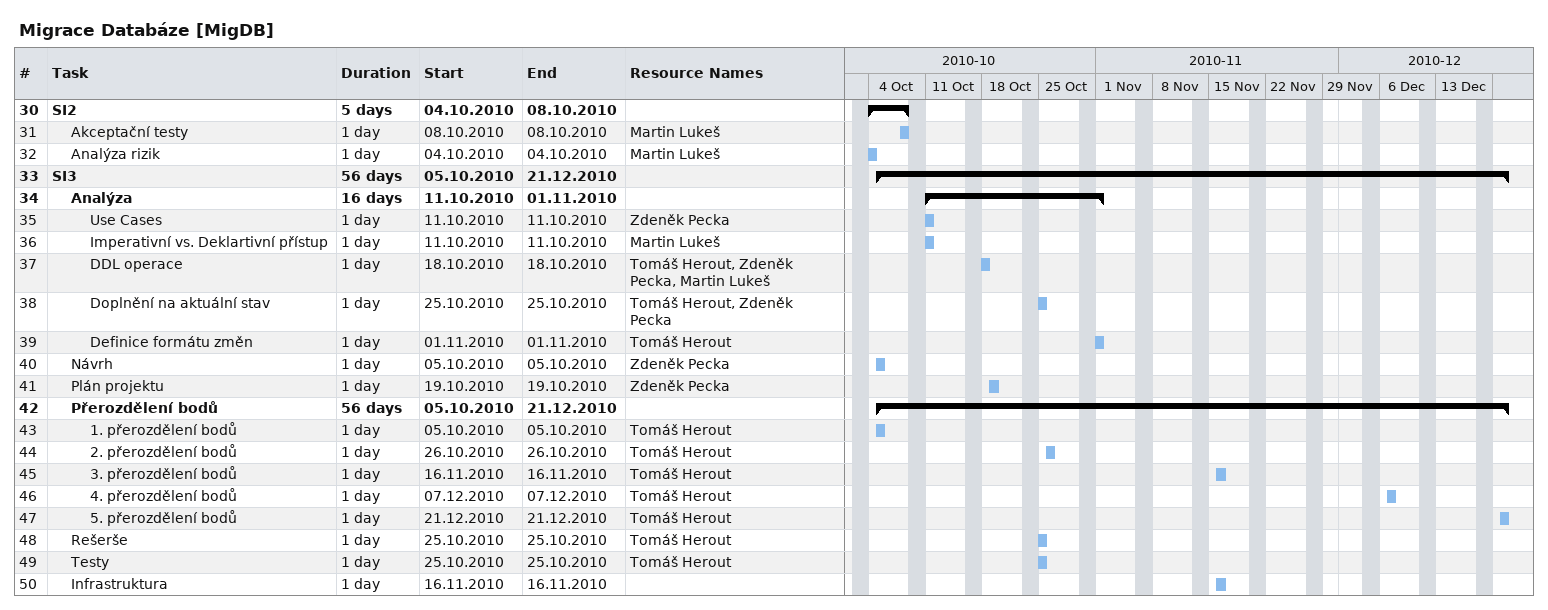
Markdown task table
Migrace Databáze [MigDB]

| ID | Level | Task | Duration | Start | Finish | Resources |
|---|---|---|---|---|---|---|
| 30 | 1 | **SI2** | 5d | 2010-10-04 | 2010-10-08 |  |
| 31 | 2 | Akceptační testy | 1d | 2010-10-08 | 2010-10-08 | Martin Lukeš |
| 32 | 2 | Analýza rizik | 1d | 2010-10-04 | 2010-10-04 | Martin Lukeš |
| 33 | 1 | **SI3** | 56d | 2010-10-05 | 2010-12-21 |  |
| 34 | 2 | **Analýza** | 16d | 2010-10-11 | 2010-11-01 |  |
| 35 | 3 | Use Cases | 1d | 2010-10-11 | 2010-10-11 | Zdeněk Pecka |
| 36 | 3 | Imperativní vs. Deklartivní přístup | 1d | 2010-10-11 | 2010-10-11 | Martin Lukeš |
| 37 | 3 | DDL operace | 1d | 2010-10-18 | 2010-10-18 | Tomáš Herout, Zdeněk Pecka, Martin Lukeš |
| 38 | 3 | Doplnění na aktuální stav | 1d | 2010-10-25 | 2010-10-25 | Tomáš Herout, Zdeněk Pecka |
| 39 | 3 | Definice formátu změn | 1d | 2010-11-01 | 2010-11-01 | Tomáš Herout |
| 40 | 2 | Návrh | 1d | 2010-10-05 | 2010-10-05 | Zdeněk Pecka |
| 41 | 2 | Plán projektu | 1d | 2010-10-19 | 2010-10-19 | Zdeněk Pecka |
| 42 | 2 | **Přerozdělení bodů** | 56d | 2010-10-05 | 2010-12-21 |  |
| 43 | 3 | 1. přerozdělení bodů | 1d | 2010-10-05 | 2010-10-05 | Tomáš Herout |
| 44 | 3 | 2. přerozdělení bodů | 1d | 2010-10-26 | 2010-10-26 | Tomáš Herout |
| 45 | 3 | 3. přerozdělení bodů | 1d | 2010-11-16 | 2010-11-16 | Tomáš Herout |
| 46 | 3 | 4. přerozdělení bodů | 1d | 2010-12-07 | 2010-12-07 | Tomáš Herout |
| 47 | 3 | 5. přerozdělení bodů | 1d | 2010-12-21 | 2010-12-21 | Tomáš Herout |
| 48 | 2 | Rešerše | 1d | 2010-10-25 | 2010-10-25 | Tomáš Herout |
| 49 | 2 | Testy | 1d | 2010-10-25 | 2010-10-25 | Tomáš Herout |
| 50 | 2 | Infrastruktura | 1d | 2010-11-16 | 2010-11-16 |  |
